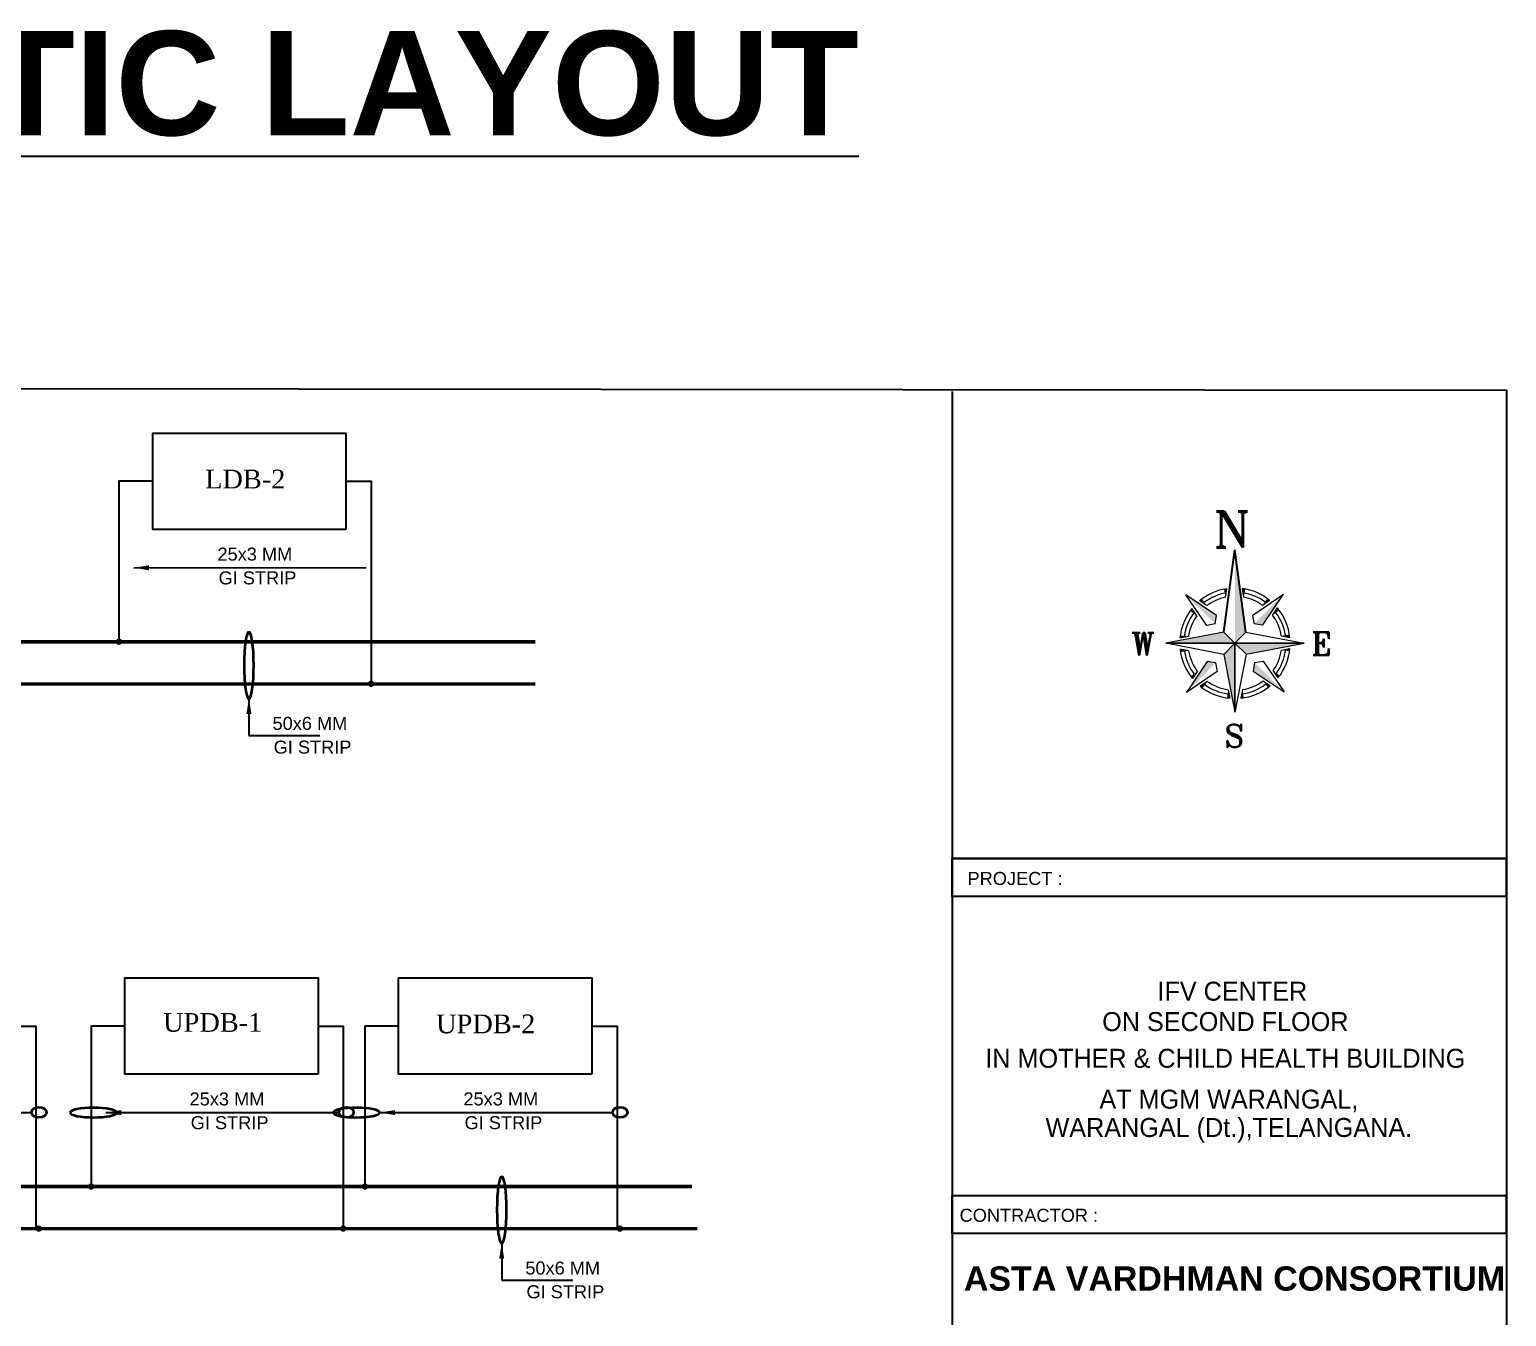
# Model space of a CAD drawing. Extents: x 2982526 to 3410143, y -1442121 to -1332990.
# Drawn here: x 3177991 to 3199262, y -1419268 to -1400733 of the extents above; entities that cross this region are included whole.
import ezdxf
from ezdxf.enums import TextEntityAlignment as Align

# ---------------------------------------------------------------- set-up
doc = ezdxf.new("R2010")
doc.units = 0
doc.header["$MEASUREMENT"] = 0
doc.linetypes.add('1', pattern=[0, 0, 0])
doc.linetypes.add('CONTINOUS', pattern=[0])
for name, color, linetype in [('EP', 3, 'Continuous'), ('TEXT', 5, '1'), ('TITLE', 7, 'Continuous'), ('walls', 1, 'Continuous')]:
    doc.layers.add(name, color=color, linetype=linetype)
doc.styles.add('ARIAL', font='arial.ttf')
doc.styles.add('ROMANS', font='romans.shx')
doc.styles.add('RT', font='romant.shx')
doc.styles.add('TIMES_R', font='times.ttf', dxfattribs={"height": 1.25})
doc.linetypes.add('GI_CABLE_SUPPLY', pattern='A,12.7,-5.08,["GI",Standard,S=2.54,R=0,X=-2.54,Y=-1.27],-5.08', length=22.86)
doc.dimstyles.new('cab.dim', dxfattribs={"dimscale": 1.1, "dimtxt": 115, "dimasz": 100, "dimexe": 10, "dimexo": 50, "dimgap": 35, "dimtad": 1, "dimdec": 0, "dimzin": 0, "dimdsep": 46, "dimtxsty": 'ROMANS', "dimcen": 0, "dimdle": 100, "dimclrd": 8, "dimclre": 8, "dimclrt": 7, "dimadec": 0, "dimazin": 0, "dimtfac": 1, "dimtdec": 0, "dimtofl": 0, "dimtmove": 0, "dimatfit": 3, "dimfxl": 1, "dimtolj": 1, "dimtzin": 0, "dimarcsym": 0})

# ---------------------------------------------------------------- blocks, each defined once
blk = doc.blocks.new('A$C772B36EA')
at = {"layer": 'TITLE', "color": 5}
for p in [(-343, 338), (338, 343)]:
    blk.add_line(p, (0, 2877), dxfattribs=at)
at = {"layer": 'TITLE', "color": 8, "lineweight": 5}
for p, q in [((-566, 858), (-1516, 1493)), ((-866, 553), (-1516, 1493)), ((-287, 1418), (-252, 1683)), ((-287, 1418), (-252, 1683)), ((270, 1421), (233, 1686)), ((270, 1421), (233, 1686)), ((270, 1421), (233, 1686)), ((553, 866), (1493, 1516)), ((858, 566), (1493, 1516)), ((-1173, 847), (-1326, 1068)), ((-865, 1160), (-1088, 1309)), ((847, 1173), (1068, 1326)), ((1160, 865), (1309, 1088)), ((-606, 597), (-866, 553)), ((-606, 597), (-566, 858)), ((597, 606), (553, 866)), ((597, 606), (858, 566)), ((-343, 338), (-2128, 0)), ((-2128, 0), (0, 0)), ((0, 0), (-2128, 0)), ((-338, -343), (-2128, 0)), ((-1432, 209), (-1695, 156)), ((0, 0), (-343, 338)), ((-343, 338), (0, 0)), ((-338, -343), (0, 0)), ((0, 0), (-338, -343)), ((0, 0), (338, 343)), ((338, 343), (0, 0)), ((0, 0), (343, -338)), ((343, -338), (0, 0)), ((0, 0), (0, -2128)), ((0, -2128), (0, 0)), ((0, 0), (2128, 0)), ((2128, 0), (0, 0)), ((338, 343), (2128, 0)), ((343, -338), (2128, 0)), ((1428, 230), (1692, 182)), ((-1428, -230), (-1692, -182)), ((-338, -343), (0, -2128)), ((343, -338), (0, -2128)), ((1432, -209), (1695, -156)), ((-858, -566), (-1493, -1516)), ((-553, -866), (-1493, -1516)), ((-1160, -865), (-1309, -1088)), ((-597, -606), (-858, -566)), ((-597, -606), (-553, -866)), ((606, -597), (566, -858)), ((566, -858), (1516, -1493)), ((606, -597), (866, -553)), ((866, -553), (1516, -1493)), ((1173, -847), (1326, -1068)), ((-847, -1173), (-1068, -1326)), ((865, -1160), (1088, -1309)), ((-209, -1432), (-156, -1695)), ((230, -1428), (182, -1692))]:
    blk.add_line(p, q, dxfattribs=at)
for radius, start, end in [(1702, 98.5269, 129.7262), (1575, 99.8514, 126.7077), (1447, 101.4218, 126.7077), (1702, 51.1427, 82.1348), (1575, 54.1612, 80.8143), (1447, 54.1612, 79.2487), (1702, 141.1427, 174.7262), (1575, 144.1612, 171.7077), (1575, 9.1612, 36.7077), (1702, 6.1427, 39.7262), (1447, 144.1612, 171.7077), (1447, 9.1612, 36.7077), (1702, 186.1427, 219.7262), (1575, 189.1612, 216.7077), (1447, 189.1612, 216.7077), (1447, 324.1612, 351.7077), (1575, 324.1612, 351.7077), (1702, 321.1427, 354.7262), (1702, 231.1427, 264.7262), (1575, 234.1612, 261.7077), (1447, 234.1612, 261.7077), (1702, 276.1427, 309.7262), (1447, 279.1612, 306.7077), (1575, 279.1612, 306.7077)]:
    blk.add_arc((0, 0), radius, start, end, dxfattribs=at)
at = {"layer": 'TITLE', "color": 5}
blk.add_solid([(0, 2877), (338, 343), (0, 0)], dxfattribs=at)
at = {"layer": 'TITLE', "color": 8, "lineweight": 5}
for points in [[(-1516, 1493), (-566, 858), (-606, 597)], [(-252, 1683), (-340, 1668), (-287, 1418)], [(233, 1686), (320, 1672), (270, 1421)], [(1493, 1516), (858, 566), (597, 606)], [(1068, 1326), (997, 1380), (847, 1173)], [(-1326, 1068), (-1380, 997), (-1173, 847)], [(-1088, 1309), (-1017, 1365), (-865, 1160)], [(1309, 1088), (1365, 1017), (1160, 865)], [(-2128, 0), (-343, 338), (0, 0)], [(-1684, 245), (-1695, 156), (-1432, 209)], [(0, -2128), (-338, -343), (0, 0)], [(2128, 0), (343, -338), (0, 0)], [(1680, 271), (1692, 182), (1428, 230)], [(-1680, -271), (-1692, -182), (-1428, -230)], [(1684, -245), (1695, -156), (1432, -209)], [(-1493, -1516), (-858, -566), (-597, -606)], [(-1309, -1088), (-1365, -1017), (-1160, -865)], [(1516, -1493), (566, -858), (606, -597)], [(1326, -1068), (1380, -997), (1173, -847)], [(-1068, -1326), (-997, -1380), (-847, -1173)], [(1088, -1309), (1017, -1365), (865, -1160)], [(-245, -1684), (-156, -1695), (-209, -1432)], [(271, -1680), (182, -1692), (230, -1428)]]:
    blk.add_solid(points, dxfattribs=at)

msp = doc.modelspace()

# ---------------------------------------------------------------- linework, layer by layer
at = {"layer": 'EP', "color": 0, "linetype": 'CONTINOUS', "lineweight": -3, "ltscale": 0.2}
msp.add_lwpolyline([(3155785.9, -1405877.8), (3199259.8, -1405926.4), (3199259.8, -1434266), (3155785.9, -1434217.4)], close=True, dxfattribs=at)
at = {"layer": 'EP', "color": 6}
for points in [[(3182548.2, -1407933.1), (3179764.9, -1407933.1), (3179764.9, -1406545.2), (3182548.2, -1406545.2)], [(3182548.2, -1407933.1), (3179764.9, -1407933.1), (3179764.9, -1406545.2), (3182548.2, -1406545.2)], [(3182146.6, -1415780), (3179363.4, -1415780), (3179363.4, -1414392.2), (3182146.6, -1414392.2)], [(3182146.6, -1415780), (3179363.4, -1415780), (3179363.4, -1414392.2), (3182146.6, -1414392.2)], [(3186090.2, -1415780), (3183307, -1415780), (3183307, -1414392.2), (3186090.2, -1414392.2)], [(3186090.2, -1415780), (3183307, -1415780), (3183307, -1414392.2), (3186090.2, -1414392.2)]]:
    msp.add_lwpolyline(points, close=True, dxfattribs=at)
at = {"layer": 'EP', "color": 5}
for points in [[(3179764.9, -1407239.2), (3179279.6, -1407239.2), (3179279.6, -1409550.1)], [(3182548.2, -1407239.2), (3182909.9, -1407239.2), (3182909.9, -1410156.7)], [(3177722, -1415086.1), (3178083.8, -1415086.1), (3178083.8, -1418003.6)], [(3179363.4, -1415086.1), (3178878.1, -1415086.1), (3178878.1, -1417397)], [(3182146.6, -1415086.1), (3182508.4, -1415086.1), (3182508.4, -1418003.6)], [(3183307, -1415086.1), (3182821.7, -1415086.1), (3182821.7, -1417397)], [(3186090.2, -1415086.1), (3186452, -1415086.1), (3186452, -1418003.6)]]:
    msp.add_lwpolyline(points, dxfattribs=at)
at = {"layer": 'EP', "color": 1, "linetype": 'GI_CABLE_SUPPLY', "ltscale": 10, "const_width": 50}
for points in [[(3160120.3, -1409552.6), (3185274.7, -1409552.6)], [(3187609.1, -1418003.6), (3160120.3, -1418003.6), (3160120.3, -1409552.6)], [(3161022.8, -1410159.2), (3185274.7, -1410159.2)], [(3161022.8, -1417397), (3187530.3, -1417397)]]:
    msp.add_lwpolyline(points, dxfattribs=at)
at = {"layer": 'EP', "color": 7, "lineweight": 35, "const_width": 44.5}
for points in [[(3179256.2, -1409550.1, 1), (3179303, -1409550.1, 1)], [(3182886.5, -1410156.7, 1), (3182933.3, -1410156.7, 1)], [(3178854.7, -1417397, 1), (3178901.5, -1417397, 1)], [(3182798.3, -1417397, 1), (3182845.1, -1417397, 1)], [(3178101.3, -1418003.6, 1), (3178148.1, -1418003.6, 1)], [(3182485, -1418003.6, 1), (3182531.8, -1418003.6, 1)], [(3186469.5, -1418003.6, 1), (3186516.3, -1418003.6, 1)]]:
    msp.add_lwpolyline(points, format="xyb", close=True, dxfattribs=at)
at = {"layer": 'EP', "color": 7, "lineweight": 35, "extrusion": (0, 0, -1)}
for centre, major_axis, ratio in [((3181151.1, -1409889.4), (0, 481.4), 0.1437623), ((3178127.2, -1416329), (-112.4, 0), 0.6155194), ((3178911.6, -1416332.5), (-335, 0), 0.2065872), ((3182700.5, -1416332.5), (-335, 0), 0.2065872), ((3182551.8, -1416329), (-112.4, 0), 0.6155194), ((3186495.4, -1416329), (-112.4, 0), 0.6155194), ((3184791.6, -1417733.8), (0, 481.4), 0.1437623)]:
    msp.add_ellipse(centre, major_axis=major_axis, ratio=ratio, dxfattribs=at)
at = {"layer": 'TITLE', "color": 18, "true_color": 0x000000}
for p, q in [((3191280.5, -1405944.7), (3191280.5, -1434217.4)), ((3199261.5, -1412671.9), (3191280.5, -1412671.9))]:
    msp.add_line(p, q, dxfattribs=at)
for points in [[(3191280.5, -1412671.9), (3199258.7, -1412671.9), (3199258.7, -1413219.4), (3191280.5, -1413219.4)], [(3191280.5, -1417525.2), (3199258.7, -1417525.2), (3199258.7, -1418072.8), (3191280.5, -1418072.8)]]:
    msp.add_lwpolyline(points, close=True, dxfattribs=at)

# ---------------------------------------------------------------- block references
at = {"layer": 'walls', "xscale": 0.4672758229201079, "yscale": 0.4672759995928573, "zscale": 0.4672758834301755}
msp.add_blockref('A$C772B36EA', (3195351.5, -1409572.9), dxfattribs=at)

# ---------------------------------------------------------------- texts
at = {"layer": 'EP', "color": 7, "style": 'TIMES_R'}
for s, p in [('LDB-2', (3181098.3, -1407342.6)), ('UPDB-1', (3180629.7, -1415168.6)), ('UPDB-2', (3184561.3, -1415190.1))]:
    msp.add_text(s, height=270, dxfattribs=at).set_placement(p, align=Align.CENTER)
at = {"layer": 'EP', "color": 7, "lineweight": -3, "style": 'ARIAL'}
for s, p in [('25x3 MM ', (3180697.7, -1408382.3)), ('GI STRIP', (3180713.9, -1408724.4)), ('50x6 MM ', (3181490.9, -1410820)), ('GI STRIP', (3181507.1, -1411162.1)), ('25x3 MM ', (3180296.2, -1416229.2)), ('25x3 MM ', (3184239.8, -1416229.2)), ('GI STRIP', (3180312.4, -1416571.3)), ('GI STRIP', (3184256, -1416571.3)), ('50x6 MM ', (3185131.5, -1418664.4)), ('GI STRIP', (3185147.7, -1419006.5))]:
    msp.add_text(s, height=187.5, dxfattribs=at).set_placement(p)
at = {"layer": 'TEXT', "color": 8, "style": 'RT'}
for s, p in [('W', (3193858.2, -1409750)), ('E', (3196448.7, -1409742.1)), ('S', (3195200.8, -1411069.7))]:
    msp.add_text(s, height=329.3, dxfattribs=at).set_placement(p)
at = {"layer": 'TITLE', "color": 18, "true_color": 0x000000}
for s, height, style, p in [('N', 519.3, 'RT', (3195043.5, -1408194.5)), ('PROJECT :', 187.72, 'ARIAL', (3191499.7, -1413053.8)), ('CONTRACTOR :', 187.723, 'ARIAL', (3191385.1, -1417904.8))]:
    msp.add_text(s, height=height, dxfattribs=dict(at, style=style)).set_placement(p)
at = {"layer": 'TITLE', "color": 18, "true_color": 0x000000, "style": 'ARIAL', "width": 0.95}
for s, p in [(' IFV CENTER', (3195263.2, -1414720.4, 36.7)), ('ON SECOND FLOOR ', (3195263.2, -1415158.2, 36.7)), ('IN MOTHER & CHILD HEALTH BUILDING ', (3195263.2, -1415686.7, 36.7)), ('AT MGM WARANGAL,', (3195263.2, -1416275.6, 36.7)), ('WARANGAL (Dt.),TELANGANA.', (3195263.2, -1416682.9, 36.7))]:
    msp.add_text(s, height=273.316, rotation=0.00005, dxfattribs=at).set_placement(p, align=Align.CENTER)
at = {"layer": 'TITLE', "color": 18, "true_color": 0x000000, "insert": (3173348.6, -1400755.7), "char_height": 1500, "width": 36564.74, "attachment_point": 2, "style": 'ARIAL'}
msp.add_mtext('{\\L\\fArial|b1|i0|c0|p34;EARTHING SCHEMATIC LAYOUT}', dxfattribs=at)
at = {"layer": 'TITLE', "color": 18, "true_color": 0x000000, "insert": (3195345, -1418546.7, -1105.4), "char_height": 350, "width": 8171.752, "attachment_point": 2, "rotation": 0.00005, "style": 'ARIAL'}
msp.add_mtext('{\\fArial|b1|i0|c0|p34;ASTA VARDHMAN CONSORTIUM}', dxfattribs=at)

# ---------------------------------------------------------------- leaders
at = {"layer": 'EP'}
for points in [[(3179492.9, -1408485.6), (3182840.9, -1408482)], [(3181151.1, -1410370.8), (3181151.1, -1410902.3), (3182173.8, -1410902.3)], [(3174666.8, -1416332.5), (3178014.8, -1416329)], [(3179091.4, -1416332.5), (3182439.4, -1416329)], [(3183035, -1416332.5), (3186383, -1416329)], [(3184791.6, -1418215.2), (3184791.6, -1418746.7), (3185814.4, -1418746.7)]]:
    msp.add_leader(points, dimstyle='cab.dim', override={"dimasz": 200, "dimtad": 0, "dimclrd": 7}, dxfattribs=at)

doc.saveas('drawing.dxf')
